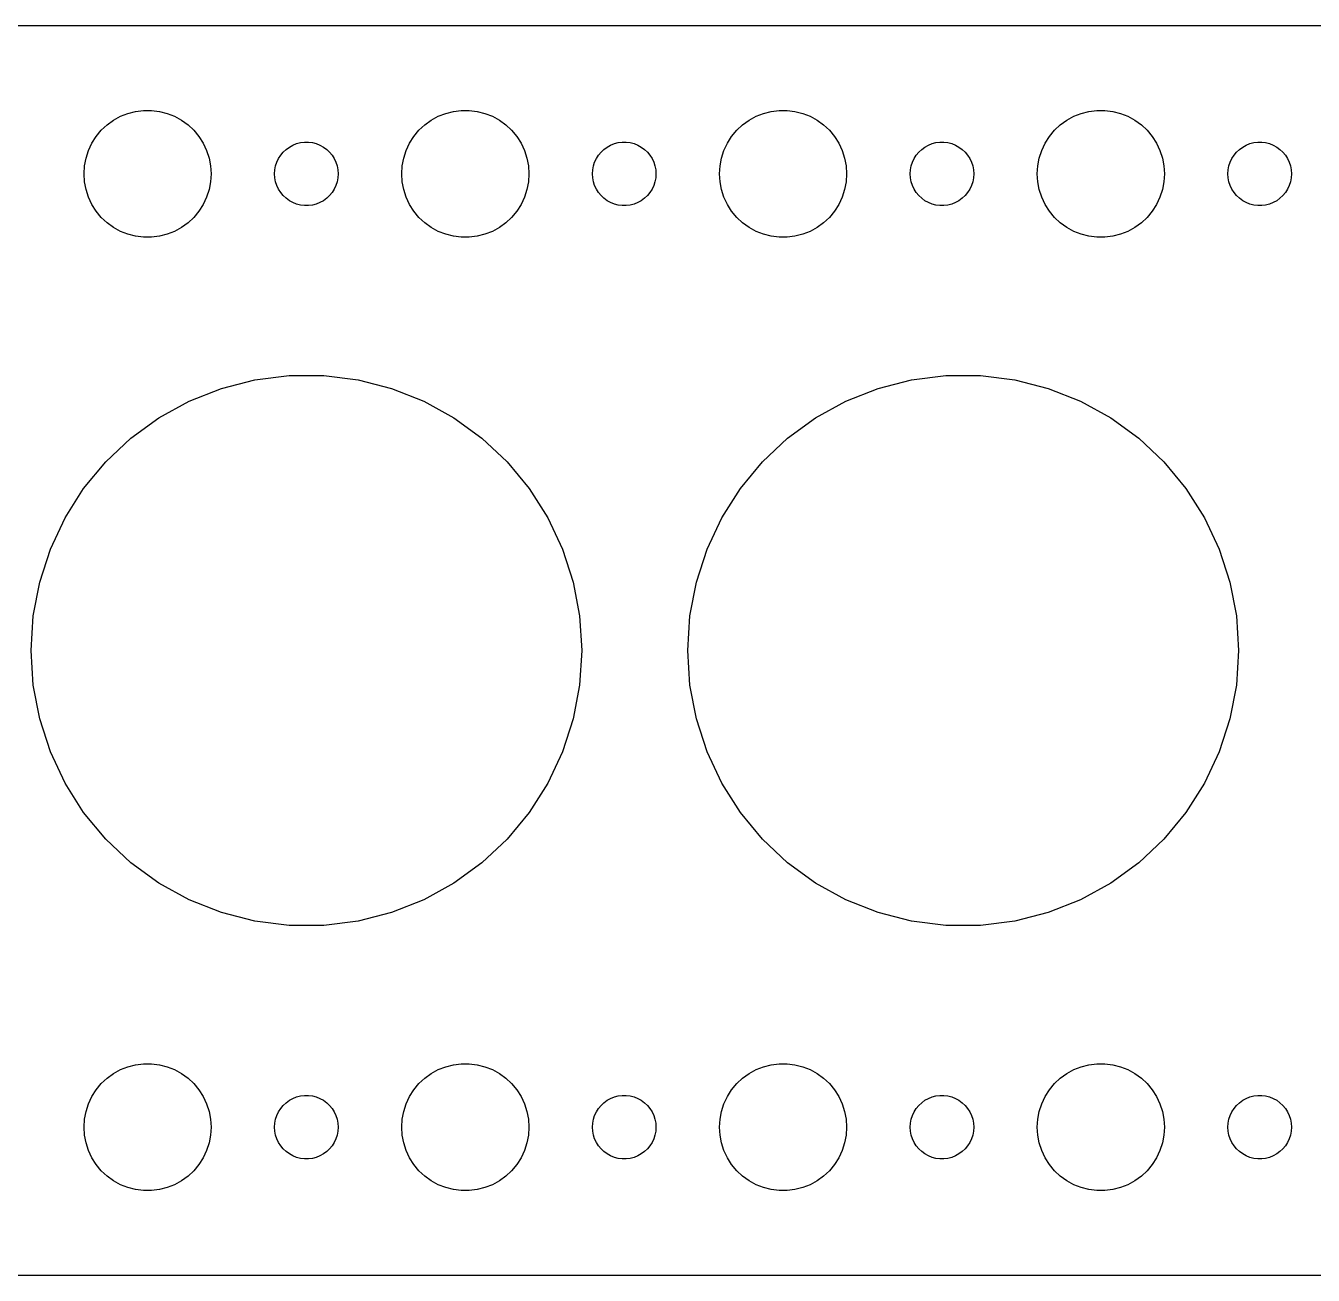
# Model space of a CAD drawing. Header units: metres. Extents: x -90 to 90, y 40 to 98.
# Drawn here: x -13.2 to 47.5, y 39.5 to 98.5 of the extents above; entities that cross this region are included whole.
import ezdxf

# ---------------------------------------------------------------- set-up
doc = ezdxf.new("R2010")
doc.units = ezdxf.units.M

msp = doc.modelspace()

# ---------------------------------------------------------------- linework, layer by layer
for p, q in [((84.8139, 98.4901), (-84.8139, 98.4901)), ((-9.10747, 94.033), (-8.77733, 94.2145)), ((-8.77733, 94.2145), (-8.42705, 94.3532)), ((-8.42705, 94.3532), (-8.06213, 94.4469)), ((-8.06213, 94.4469), (-7.68837, 94.4941)), ((-7.68837, 94.4941), (-7.31161, 94.4941)), ((-7.31161, 94.4941), (-6.93785, 94.4469)), ((-6.93785, 94.4469), (-6.57294, 94.3532)), ((-6.57294, 94.3532), (-6.22266, 94.2145)), ((-6.22266, 94.2145), (-5.89252, 94.033)), ((5.89252, 94.033), (6.22266, 94.2145)), ((6.22266, 94.2145), (6.57294, 94.3532)), ((6.57294, 94.3532), (6.93785, 94.4469)), ((6.93785, 94.4469), (7.31161, 94.4941)), ((7.31161, 94.4941), (7.68837, 94.4941)), ((7.68837, 94.4941), (8.06213, 94.4469)), ((8.06213, 94.4469), (8.42705, 94.3532)), ((8.42705, 94.3532), (8.77733, 94.2145)), ((8.77733, 94.2145), (9.10747, 94.033)), ((20.8925, 94.033), (21.2227, 94.2145)), ((21.2227, 94.2145), (21.5729, 94.3532)), ((21.5729, 94.3532), (21.9379, 94.4469)), ((21.9379, 94.4469), (22.3116, 94.4941)), ((22.3116, 94.4941), (22.6884, 94.4941)), ((22.6884, 94.4941), (23.0621, 94.4469)), ((23.0621, 94.4469), (23.427, 94.3532)), ((23.427, 94.3532), (23.7773, 94.2145)), ((23.7773, 94.2145), (24.1075, 94.033)), ((35.8925, 94.033), (36.2227, 94.2145)), ((36.2227, 94.2145), (36.5729, 94.3532)), ((36.5729, 94.3532), (36.9379, 94.4469)), ((36.9379, 94.4469), (37.3116, 94.4941)), ((37.3116, 94.4941), (37.6884, 94.4941)), ((37.6884, 94.4941), (38.0621, 94.4469)), ((38.0621, 94.4469), (38.427, 94.3532)), ((38.427, 94.3532), (38.7773, 94.2145)), ((38.7773, 94.2145), (39.1075, 94.033)), ((-9.6869, 93.5536), (-9.41226, 93.8115)), ((-9.41226, 93.8115), (-9.10747, 94.033)), ((-5.89252, 94.033), (-5.58772, 93.8115)), ((-5.58772, 93.8115), (-5.31308, 93.5536)), ((5.31308, 93.5536), (5.58772, 93.8115)), ((5.58772, 93.8115), (5.89252, 94.033)), ((9.10747, 94.033), (9.41226, 93.8115)), ((9.41226, 93.8115), (9.6869, 93.5536)), ((20.3131, 93.5536), (20.5877, 93.8115)), ((20.5877, 93.8115), (20.8925, 94.033)), ((24.1075, 94.033), (24.4123, 93.8115)), ((24.4123, 93.8115), (24.6869, 93.5536)), ((35.3131, 93.5536), (35.5877, 93.8115)), ((35.5877, 93.8115), (35.8925, 94.033)), ((39.1075, 94.033), (39.4123, 93.8115)), ((39.4123, 93.8115), (39.6869, 93.5536)), ((-10.1289, 92.9453), (-9.92705, 93.2634)), ((-9.92705, 93.2634), (-9.6869, 93.5536)), ((-5.31308, 93.5536), (-5.07294, 93.2634)), ((-5.07294, 93.2634), (-4.87108, 92.9453)), ((-0.28107, 92.9734), (-0.09418, 92.997)), ((-0.09418, 92.997), (0.09418, 92.997)), ((0.09418, 92.997), (0.28107, 92.9734)), ((4.87108, 92.9453), (5.07294, 93.2634)), ((5.07294, 93.2634), (5.31308, 93.5536)), ((9.6869, 93.5536), (9.92705, 93.2634)), ((9.92705, 93.2634), (10.1289, 92.9453)), ((14.7189, 92.9734), (14.9058, 92.997)), ((14.9058, 92.997), (15.0942, 92.997)), ((15.0942, 92.997), (15.2811, 92.9734)), ((19.8711, 92.9453), (20.0729, 93.2634)), ((20.0729, 93.2634), (20.3131, 93.5536)), ((24.6869, 93.5536), (24.927, 93.2634)), ((24.927, 93.2634), (25.1289, 92.9453)), ((29.7189, 92.9734), (29.9058, 92.997)), ((29.9058, 92.997), (30.0942, 92.997)), ((30.0942, 92.997), (30.2811, 92.9734)), ((34.8711, 92.9453), (35.0729, 93.2634)), ((35.0729, 93.2634), (35.3131, 93.5536)), ((39.6869, 93.5536), (39.927, 93.2634)), ((39.927, 93.2634), (40.1289, 92.9453)), ((44.7189, 92.9734), (44.9058, 92.997)), ((44.9058, 92.997), (45.0942, 92.997)), ((45.0942, 92.997), (45.2811, 92.9734)), ((-10.4057, 92.2461), (-10.2893, 92.6044)), ((-10.2893, 92.6044), (-10.1289, 92.9453)), ((-4.87108, 92.9453), (-4.71066, 92.6044)), ((-4.71066, 92.6044), (-4.59424, 92.2461)), ((-1.21352, 92.3817), (-1.09344, 92.5268)), ((-1.09344, 92.5268), (-0.95613, 92.6558)), ((-0.95613, 92.6558), (-0.80373, 92.7665)), ((-0.80373, 92.7665), (-0.63866, 92.8572)), ((-0.63866, 92.8572), (-0.46352, 92.9266)), ((-0.46352, 92.9266), (-0.28107, 92.9734)), ((0.28107, 92.9734), (0.46352, 92.9266)), ((0.46352, 92.9266), (0.63866, 92.8572)), ((0.63866, 92.8572), (0.80373, 92.7665)), ((0.80373, 92.7665), (0.95613, 92.6558)), ((0.95613, 92.6558), (1.09344, 92.5268)), ((1.09344, 92.5268), (1.21352, 92.3817)), ((4.59424, 92.2461), (4.71066, 92.6044)), ((4.71066, 92.6044), (4.87108, 92.9453)), ((10.1289, 92.9453), (10.2893, 92.6044)), ((10.2893, 92.6044), (10.4057, 92.2461)), ((13.7865, 92.3817), (13.9065, 92.5268)), ((13.9065, 92.5268), (14.0439, 92.6558)), ((14.0439, 92.6558), (14.1963, 92.7665)), ((14.1963, 92.7665), (14.3613, 92.8572)), ((14.3613, 92.8572), (14.5365, 92.9266)), ((14.5365, 92.9266), (14.7189, 92.9734)), ((15.2811, 92.9734), (15.4635, 92.9266)), ((15.4635, 92.9266), (15.6387, 92.8572)), ((15.6387, 92.8572), (15.8037, 92.7665)), ((15.8037, 92.7665), (15.9561, 92.6558)), ((15.9561, 92.6558), (16.0934, 92.5268)), ((16.0934, 92.5268), (16.2135, 92.3817)), ((19.5942, 92.2461), (19.7107, 92.6044)), ((19.7107, 92.6044), (19.8711, 92.9453)), ((25.1289, 92.9453), (25.2893, 92.6044)), ((25.2893, 92.6044), (25.4057, 92.2461)), ((28.7865, 92.3817), (28.9065, 92.5268)), ((28.9065, 92.5268), (29.0439, 92.6558)), ((29.0439, 92.6558), (29.1963, 92.7665)), ((29.1963, 92.7665), (29.3613, 92.8572)), ((29.3613, 92.8572), (29.5365, 92.9266)), ((29.5365, 92.9266), (29.7189, 92.9734)), ((30.2811, 92.9734), (30.4635, 92.9266)), ((30.4635, 92.9266), (30.6387, 92.8572)), ((30.6387, 92.8572), (30.8037, 92.7665)), ((30.8037, 92.7665), (30.9561, 92.6558)), ((30.9561, 92.6558), (31.0934, 92.5268)), ((31.0934, 92.5268), (31.2135, 92.3817)), ((34.5942, 92.2461), (34.7107, 92.6044)), ((34.7107, 92.6044), (34.8711, 92.9453)), ((40.1289, 92.9453), (40.2893, 92.6044)), ((40.2893, 92.6044), (40.4057, 92.2461)), ((43.7865, 92.3817), (43.9065, 92.5268)), ((43.9065, 92.5268), (44.0439, 92.6558)), ((44.0439, 92.6558), (44.1963, 92.7665)), ((44.1963, 92.7665), (44.3613, 92.8572)), ((44.3613, 92.8572), (44.5365, 92.9266)), ((44.5365, 92.9266), (44.7189, 92.9734)), ((45.2811, 92.9734), (45.4635, 92.9266)), ((45.4635, 92.9266), (45.6387, 92.8572)), ((45.6387, 92.8572), (45.8037, 92.7665)), ((45.8037, 92.7665), (45.9561, 92.6558)), ((45.9561, 92.6558), (46.0934, 92.5268)), ((46.0934, 92.5268), (46.2135, 92.3817)), ((-10.5, 91.5), (-10.4763, 91.876)), ((-10.4763, 91.876), (-10.4057, 92.2461)), ((-4.59424, 92.2461), (-4.52365, 91.876)), ((-4.52365, 91.876), (-4.5, 91.5)), ((-1.48816, 91.688), (-1.45287, 91.873)), ((-1.45287, 91.873), (-1.39465, 92.0522)), ((-1.39465, 92.0522), (-1.31445, 92.2226)), ((-1.31445, 92.2226), (-1.21352, 92.3817)), ((1.21352, 92.3817), (1.31445, 92.2226)), ((1.31445, 92.2226), (1.39465, 92.0522)), ((1.39465, 92.0522), (1.45287, 91.873)), ((1.45287, 91.873), (1.48816, 91.688)), ((4.5, 91.5), (4.52365, 91.876)), ((4.52365, 91.876), (4.59424, 92.2461)), ((10.4057, 92.2461), (10.4763, 91.876)), ((10.4763, 91.876), (10.5, 91.5)), ((13.5118, 91.688), (13.5471, 91.873)), ((13.5471, 91.873), (13.6053, 92.0522)), ((13.6053, 92.0522), (13.6855, 92.2226)), ((13.6855, 92.2226), (13.7865, 92.3817)), ((16.2135, 92.3817), (16.3145, 92.2226)), ((16.3145, 92.2226), (16.3947, 92.0522)), ((16.3947, 92.0522), (16.4529, 91.873)), ((16.4529, 91.873), (16.4882, 91.688)), ((19.5, 91.5), (19.5237, 91.876)), ((19.5237, 91.876), (19.5942, 92.2461)), ((25.4057, 92.2461), (25.4763, 91.876)), ((25.4763, 91.876), (25.5, 91.5)), ((28.5118, 91.688), (28.5471, 91.873)), ((28.5471, 91.873), (28.6053, 92.0522)), ((28.6053, 92.0522), (28.6855, 92.2226)), ((28.6855, 92.2226), (28.7865, 92.3817)), ((31.2135, 92.3817), (31.3145, 92.2226)), ((31.3145, 92.2226), (31.3947, 92.0522)), ((31.3947, 92.0522), (31.4529, 91.873)), ((31.4529, 91.873), (31.4882, 91.688)), ((34.5, 91.5), (34.5237, 91.876)), ((34.5237, 91.876), (34.5942, 92.2461)), ((40.4057, 92.2461), (40.4763, 91.876)), ((40.4763, 91.876), (40.5, 91.5)), ((43.5118, 91.688), (43.5471, 91.873)), ((43.5471, 91.873), (43.6053, 92.0522)), ((43.6053, 92.0522), (43.6855, 92.2226)), ((43.6855, 92.2226), (43.7865, 92.3817)), ((46.2135, 92.3817), (46.3145, 92.2226)), ((46.3145, 92.2226), (46.3947, 92.0522)), ((46.3947, 92.0522), (46.4529, 91.873)), ((46.4529, 91.873), (46.4882, 91.688)), ((-10.4763, 91.124), (-10.5, 91.5)), ((-4.5, 91.5), (-4.52365, 91.124)), ((-1.5, 91.5), (-1.48816, 91.688)), ((-1.48816, 91.312), (-1.5, 91.5)), ((-1.45287, 91.127), (-1.48816, 91.312)), ((1.48816, 91.312), (1.45287, 91.127)), ((1.48816, 91.688), (1.5, 91.5)), ((1.5, 91.5), (1.48816, 91.312)), ((4.52365, 91.124), (4.5, 91.5)), ((10.5, 91.5), (10.4763, 91.124)), ((13.5, 91.5), (13.5118, 91.688)), ((13.5118, 91.312), (13.5, 91.5)), ((13.5471, 91.127), (13.5118, 91.312)), ((16.4882, 91.312), (16.4529, 91.127)), ((16.4882, 91.688), (16.5, 91.5)), ((16.5, 91.5), (16.4882, 91.312)), ((19.5237, 91.124), (19.5, 91.5)), ((25.5, 91.5), (25.4763, 91.124)), ((28.5, 91.5), (28.5118, 91.688)), ((28.5118, 91.312), (28.5, 91.5)), ((28.5471, 91.127), (28.5118, 91.312)), ((31.4882, 91.312), (31.4529, 91.127)), ((31.4882, 91.688), (31.5, 91.5)), ((31.5, 91.5), (31.4882, 91.312)), ((34.5237, 91.124), (34.5, 91.5)), ((40.5, 91.5), (40.4763, 91.124)), ((43.5, 91.5), (43.5118, 91.688)), ((43.5118, 91.312), (43.5, 91.5)), ((43.5471, 91.127), (43.5118, 91.312)), ((46.4882, 91.312), (46.4529, 91.127)), ((46.4882, 91.688), (46.5, 91.5)), ((46.5, 91.5), (46.4882, 91.312)), ((-10.4057, 90.7539), (-10.4763, 91.124)), ((-10.2893, 90.3956), (-10.4057, 90.7539)), ((-4.59424, 90.7539), (-4.71066, 90.3956)), ((-4.52365, 91.124), (-4.59424, 90.7539)), ((-1.39465, 90.9478), (-1.45287, 91.127)), ((-1.31445, 90.7774), (-1.39465, 90.9478)), ((-1.21352, 90.6183), (-1.31445, 90.7774)), ((-1.09344, 90.4732), (-1.21352, 90.6183)), ((1.21352, 90.6183), (1.09344, 90.4732)), ((1.31445, 90.7774), (1.21352, 90.6183)), ((1.39465, 90.9478), (1.31445, 90.7774)), ((1.45287, 91.127), (1.39465, 90.9478)), ((4.59424, 90.7539), (4.52365, 91.124)), ((4.71066, 90.3956), (4.59424, 90.7539)), ((10.4057, 90.7539), (10.2893, 90.3956)), ((10.4763, 91.124), (10.4057, 90.7539)), ((13.6053, 90.9478), (13.5471, 91.127)), ((13.6855, 90.7774), (13.6053, 90.9478)), ((13.7865, 90.6183), (13.6855, 90.7774)), ((13.9065, 90.4732), (13.7865, 90.6183)), ((16.2135, 90.6183), (16.0934, 90.4732)), ((16.3145, 90.7774), (16.2135, 90.6183)), ((16.3947, 90.9478), (16.3145, 90.7774)), ((16.4529, 91.127), (16.3947, 90.9478)), ((19.5942, 90.7539), (19.5237, 91.124)), ((19.7107, 90.3956), (19.5942, 90.7539)), ((25.4057, 90.7539), (25.2893, 90.3956)), ((25.4763, 91.124), (25.4057, 90.7539)), ((28.6053, 90.9478), (28.5471, 91.127)), ((28.6855, 90.7774), (28.6053, 90.9478)), ((28.7865, 90.6183), (28.6855, 90.7774)), ((28.9065, 90.4732), (28.7865, 90.6183)), ((31.2135, 90.6183), (31.0934, 90.4732)), ((31.3145, 90.7774), (31.2135, 90.6183)), ((31.3947, 90.9478), (31.3145, 90.7774)), ((31.4529, 91.127), (31.3947, 90.9478)), ((34.5942, 90.7539), (34.5237, 91.124)), ((34.7107, 90.3956), (34.5942, 90.7539)), ((40.4057, 90.7539), (40.2893, 90.3956)), ((40.4763, 91.124), (40.4057, 90.7539)), ((43.6053, 90.9478), (43.5471, 91.127)), ((43.6855, 90.7774), (43.6053, 90.9478)), ((43.7865, 90.6183), (43.6855, 90.7774)), ((43.9065, 90.4732), (43.7865, 90.6183)), ((46.2135, 90.6183), (46.0934, 90.4732)), ((46.3145, 90.7774), (46.2135, 90.6183)), ((46.3947, 90.9478), (46.3145, 90.7774)), ((46.4529, 91.127), (46.3947, 90.9478)), ((-10.1289, 90.0547), (-10.2893, 90.3956)), ((-9.92705, 89.7366), (-10.1289, 90.0547)), ((-4.87108, 90.0547), (-5.07294, 89.7366)), ((-4.71066, 90.3956), (-4.87108, 90.0547)), ((-0.95613, 90.3442), (-1.09344, 90.4732)), ((-0.80373, 90.2335), (-0.95613, 90.3442)), ((-0.63866, 90.1427), (-0.80373, 90.2335)), ((-0.46352, 90.0734), (-0.63866, 90.1427)), ((-0.28107, 90.0266), (-0.46352, 90.0734)), ((-0.09418, 90.003), (-0.28107, 90.0266)), ((0.09418, 90.003), (-0.09418, 90.003)), ((0.28107, 90.0266), (0.09418, 90.003)), ((0.46352, 90.0734), (0.28107, 90.0266)), ((0.63866, 90.1427), (0.46352, 90.0734)), ((0.80373, 90.2335), (0.63866, 90.1427)), ((0.95613, 90.3442), (0.80373, 90.2335)), ((1.09344, 90.4732), (0.95613, 90.3442)), ((4.87108, 90.0547), (4.71066, 90.3956)), ((5.07294, 89.7366), (4.87108, 90.0547)), ((10.1289, 90.0547), (9.92705, 89.7366)), ((10.2893, 90.3956), (10.1289, 90.0547)), ((14.0439, 90.3442), (13.9065, 90.4732)), ((14.1963, 90.2335), (14.0439, 90.3442)), ((14.3613, 90.1427), (14.1963, 90.2335)), ((14.5365, 90.0734), (14.3613, 90.1427)), ((14.7189, 90.0266), (14.5365, 90.0734)), ((14.9058, 90.003), (14.7189, 90.0266)), ((15.0942, 90.003), (14.9058, 90.003)), ((15.2811, 90.0266), (15.0942, 90.003)), ((15.4635, 90.0734), (15.2811, 90.0266)), ((15.6387, 90.1427), (15.4635, 90.0734)), ((15.8037, 90.2335), (15.6387, 90.1427)), ((15.9561, 90.3442), (15.8037, 90.2335)), ((16.0934, 90.4732), (15.9561, 90.3442)), ((19.8711, 90.0547), (19.7107, 90.3956)), ((20.0729, 89.7366), (19.8711, 90.0547)), ((25.1289, 90.0547), (24.927, 89.7366)), ((25.2893, 90.3956), (25.1289, 90.0547)), ((29.0439, 90.3442), (28.9065, 90.4732)), ((29.1963, 90.2335), (29.0439, 90.3442)), ((29.3613, 90.1427), (29.1963, 90.2335)), ((29.5365, 90.0734), (29.3613, 90.1427)), ((29.7189, 90.0266), (29.5365, 90.0734)), ((29.9058, 90.003), (29.7189, 90.0266)), ((30.0942, 90.003), (29.9058, 90.003)), ((30.2811, 90.0266), (30.0942, 90.003)), ((30.4635, 90.0734), (30.2811, 90.0266)), ((30.6387, 90.1427), (30.4635, 90.0734)), ((30.8037, 90.2335), (30.6387, 90.1427)), ((30.9561, 90.3442), (30.8037, 90.2335)), ((31.0934, 90.4732), (30.9561, 90.3442)), ((34.8711, 90.0547), (34.7107, 90.3956)), ((35.0729, 89.7366), (34.8711, 90.0547)), ((40.1289, 90.0547), (39.927, 89.7366)), ((40.2893, 90.3956), (40.1289, 90.0547)), ((44.0439, 90.3442), (43.9065, 90.4732)), ((44.1963, 90.2335), (44.0439, 90.3442)), ((44.3613, 90.1427), (44.1963, 90.2335)), ((44.5365, 90.0734), (44.3613, 90.1427)), ((44.7189, 90.0266), (44.5365, 90.0734)), ((44.9058, 90.003), (44.7189, 90.0266)), ((45.0942, 90.003), (44.9058, 90.003)), ((45.2811, 90.0266), (45.0942, 90.003)), ((45.4635, 90.0734), (45.2811, 90.0266)), ((45.6387, 90.1427), (45.4635, 90.0734)), ((45.8037, 90.2335), (45.6387, 90.1427)), ((45.9561, 90.3442), (45.8037, 90.2335)), ((46.0934, 90.4732), (45.9561, 90.3442)), ((-9.6869, 89.4464), (-9.92705, 89.7366)), ((-9.41226, 89.1884), (-9.6869, 89.4464)), ((-5.31308, 89.4464), (-5.58772, 89.1884)), ((-5.07294, 89.7366), (-5.31308, 89.4464)), ((5.31308, 89.4464), (5.07294, 89.7366)), ((5.58772, 89.1884), (5.31308, 89.4464)), ((9.6869, 89.4464), (9.41226, 89.1884)), ((9.92705, 89.7366), (9.6869, 89.4464)), ((20.3131, 89.4464), (20.0729, 89.7366)), ((20.5877, 89.1884), (20.3131, 89.4464)), ((24.6869, 89.4464), (24.4123, 89.1884)), ((24.927, 89.7366), (24.6869, 89.4464)), ((35.3131, 89.4464), (35.0729, 89.7366)), ((35.5877, 89.1884), (35.3131, 89.4464)), ((39.6869, 89.4464), (39.4123, 89.1884)), ((39.927, 89.7366), (39.6869, 89.4464)), ((-9.10747, 88.967), (-9.41226, 89.1884)), ((-8.77733, 88.7855), (-9.10747, 88.967)), ((-8.42705, 88.6468), (-8.77733, 88.7855)), ((-6.22266, 88.7855), (-6.57294, 88.6468)), ((-5.89252, 88.967), (-6.22266, 88.7855)), ((-5.58772, 89.1884), (-5.89252, 88.967)), ((5.89252, 88.967), (5.58772, 89.1884)), ((6.22266, 88.7855), (5.89252, 88.967)), ((6.57294, 88.6468), (6.22266, 88.7855)), ((8.77733, 88.7855), (8.42705, 88.6468)), ((9.10747, 88.967), (8.77733, 88.7855)), ((9.41226, 89.1884), (9.10747, 88.967)), ((20.8925, 88.967), (20.5877, 89.1884)), ((21.2227, 88.7855), (20.8925, 88.967)), ((21.5729, 88.6468), (21.2227, 88.7855)), ((23.7773, 88.7855), (23.427, 88.6468)), ((24.1075, 88.967), (23.7773, 88.7855)), ((24.4123, 89.1884), (24.1075, 88.967)), ((35.8925, 88.967), (35.5877, 89.1884)), ((36.2227, 88.7855), (35.8925, 88.967)), ((36.5729, 88.6468), (36.2227, 88.7855)), ((38.7773, 88.7855), (38.427, 88.6468)), ((39.1075, 88.967), (38.7773, 88.7855)), ((39.4123, 89.1884), (39.1075, 88.967)), ((-8.06213, 88.5531), (-8.42705, 88.6468)), ((-7.68837, 88.5059), (-8.06213, 88.5531)), ((-7.31161, 88.5059), (-7.68837, 88.5059)), ((-6.93785, 88.5531), (-7.31161, 88.5059)), ((-6.57294, 88.6468), (-6.93785, 88.5531)), ((6.93785, 88.5531), (6.57294, 88.6468)), ((7.31161, 88.5059), (6.93785, 88.5531)), ((7.68837, 88.5059), (7.31161, 88.5059)), ((8.06213, 88.5531), (7.68837, 88.5059)), ((8.42705, 88.6468), (8.06213, 88.5531)), ((21.9379, 88.5531), (21.5729, 88.6468)), ((22.3116, 88.5059), (21.9379, 88.5531)), ((22.6884, 88.5059), (22.3116, 88.5059)), ((23.0621, 88.5531), (22.6884, 88.5059)), ((23.427, 88.6468), (23.0621, 88.5531)), ((36.9379, 88.5531), (36.5729, 88.6468)), ((37.3116, 88.5059), (36.9379, 88.5531)), ((37.6884, 88.5059), (37.3116, 88.5059)), ((38.0621, 88.5531), (37.6884, 88.5059)), ((38.427, 88.6468), (38.0621, 88.5531)), ((-4.01721, 81.3637), (-2.43594, 81.7697)), ((-2.43594, 81.7697), (-0.81627, 81.9743)), ((-0.81627, 81.9743), (0.81627, 81.9743)), ((0.81627, 81.9743), (2.43594, 81.7697)), ((2.43594, 81.7697), (4.01721, 81.3637)), ((26.9828, 81.3637), (28.564, 81.7697)), ((28.564, 81.7697), (30.1837, 81.9743)), ((30.1837, 81.9743), (31.8163, 81.9743)), ((31.8163, 81.9743), (33.436, 81.7697)), ((33.436, 81.7697), (35.0172, 81.3637)), ((-5.53513, 80.7627), (-4.01721, 81.3637)), ((4.01721, 81.3637), (5.53513, 80.7627)), ((25.4649, 80.7627), (26.9828, 81.3637)), ((35.0172, 81.3637), (36.5351, 80.7627)), ((-6.96574, 79.9763), (-5.53513, 80.7627)), ((5.53513, 80.7627), (6.96574, 79.9763)), ((24.0342, 79.9763), (25.4649, 80.7627)), ((36.5351, 80.7627), (37.9657, 79.9763)), ((-8.2865, 79.0167), (-6.96574, 79.9763)), ((6.96574, 79.9763), (8.2865, 79.0167)), ((22.7135, 79.0167), (24.0342, 79.9763)), ((37.9657, 79.9763), (39.2865, 79.0167)), ((-9.47658, 77.8991), (-8.2865, 79.0167)), ((8.2865, 79.0167), (9.47658, 77.8991)), ((21.5234, 77.8991), (22.7135, 79.0167)), ((39.2865, 79.0167), (40.4766, 77.8991)), ((-10.5172, 76.6412), (-9.47658, 77.8991)), ((9.47658, 77.8991), (10.5172, 76.6412)), ((20.4828, 76.6412), (21.5234, 77.8991)), ((40.4766, 77.8991), (41.5172, 76.6412)), ((-11.392, 75.2628), (-10.5172, 76.6412)), ((10.5172, 76.6412), (11.392, 75.2628)), ((19.608, 75.2628), (20.4828, 76.6412)), ((41.5172, 76.6412), (42.392, 75.2628)), ((-12.0871, 73.7856), (-11.392, 75.2628)), ((11.392, 75.2628), (12.0871, 73.7856)), ((18.9129, 73.7856), (19.608, 75.2628)), ((42.392, 75.2628), (43.0871, 73.7856)), ((-12.5916, 72.233), (-12.0871, 73.7856)), ((12.0871, 73.7856), (12.5916, 72.233)), ((18.4084, 72.233), (18.9129, 73.7856)), ((43.0871, 73.7856), (43.5916, 72.233)), ((-12.8975, 70.6293), (-12.5916, 72.233)), ((12.5916, 72.233), (12.8975, 70.6293)), ((18.1025, 70.6293), (18.4084, 72.233)), ((43.5916, 72.233), (43.8975, 70.6293)), ((-13, 69), (-12.8975, 70.6293)), ((12.8975, 70.6293), (13, 69)), ((18, 69), (18.1025, 70.6293)), ((43.8975, 70.6293), (44, 69)), ((-12.8975, 67.3707), (-13, 69)), ((13, 69), (12.8975, 67.3707)), ((18.1025, 67.3707), (18, 69)), ((44, 69), (43.8975, 67.3707)), ((-12.5916, 65.767), (-12.8975, 67.3707)), ((12.8975, 67.3707), (12.5916, 65.767)), ((18.4084, 65.767), (18.1025, 67.3707)), ((43.8975, 67.3707), (43.5916, 65.767)), ((-12.0871, 64.2144), (-12.5916, 65.767)), ((12.5916, 65.767), (12.0871, 64.2144)), ((18.9129, 64.2144), (18.4084, 65.767)), ((43.5916, 65.767), (43.0871, 64.2144)), ((-11.392, 62.7372), (-12.0871, 64.2144)), ((12.0871, 64.2144), (11.392, 62.7372)), ((19.608, 62.7372), (18.9129, 64.2144)), ((43.0871, 64.2144), (42.392, 62.7372)), ((-10.5172, 61.3588), (-11.392, 62.7372)), ((11.392, 62.7372), (10.5172, 61.3588)), ((20.4828, 61.3588), (19.608, 62.7372)), ((42.392, 62.7372), (41.5172, 61.3588)), ((-9.47658, 60.1009), (-10.5172, 61.3588)), ((10.5172, 61.3588), (9.47658, 60.1009)), ((21.5234, 60.1009), (20.4828, 61.3588)), ((41.5172, 61.3588), (40.4766, 60.1009)), ((-8.2865, 58.9833), (-9.47658, 60.1009)), ((9.47658, 60.1009), (8.2865, 58.9833)), ((22.7135, 58.9833), (21.5234, 60.1009)), ((40.4766, 60.1009), (39.2865, 58.9833)), ((-6.96574, 58.0237), (-8.2865, 58.9833)), ((8.2865, 58.9833), (6.96574, 58.0237)), ((24.0342, 58.0237), (22.7135, 58.9833)), ((39.2865, 58.9833), (37.9657, 58.0237)), ((-5.53513, 57.2373), (-6.96574, 58.0237)), ((6.96574, 58.0237), (5.53513, 57.2373)), ((25.4649, 57.2373), (24.0342, 58.0237)), ((37.9657, 58.0237), (36.5351, 57.2373)), ((-4.01721, 56.6363), (-5.53513, 57.2373)), ((5.53513, 57.2373), (4.01721, 56.6363)), ((26.9828, 56.6363), (25.4649, 57.2373)), ((36.5351, 57.2373), (35.0172, 56.6363)), ((-2.43594, 56.2303), (-4.01721, 56.6363)), ((4.01721, 56.6363), (2.43594, 56.2303)), ((28.564, 56.2303), (26.9828, 56.6363)), ((35.0172, 56.6363), (33.436, 56.2303)), ((-0.81627, 56.0257), (-2.43594, 56.2303)), ((0.81627, 56.0257), (-0.81627, 56.0257)), ((2.43594, 56.2303), (0.81627, 56.0257)), ((30.1837, 56.0257), (28.564, 56.2303)), ((31.8163, 56.0257), (30.1837, 56.0257)), ((33.436, 56.2303), (31.8163, 56.0257)), ((-8.77733, 49.2145), (-8.42705, 49.3532)), ((-8.42705, 49.3532), (-8.06213, 49.4469)), ((-8.06213, 49.4469), (-7.68837, 49.4941)), ((-7.68837, 49.4941), (-7.31161, 49.4941)), ((-7.31161, 49.4941), (-6.93785, 49.4469)), ((-6.93785, 49.4469), (-6.57294, 49.3532)), ((-6.57294, 49.3532), (-6.22266, 49.2145)), ((6.22266, 49.2145), (6.57294, 49.3532)), ((6.57294, 49.3532), (6.93785, 49.4469)), ((6.93785, 49.4469), (7.31161, 49.4941)), ((7.31161, 49.4941), (7.68837, 49.4941)), ((7.68837, 49.4941), (8.06213, 49.4469)), ((8.06213, 49.4469), (8.42705, 49.3532)), ((8.42705, 49.3532), (8.77733, 49.2145)), ((21.2227, 49.2145), (21.5729, 49.3532)), ((21.5729, 49.3532), (21.9379, 49.4469)), ((21.9379, 49.4469), (22.3116, 49.4941)), ((22.3116, 49.4941), (22.6884, 49.4941)), ((22.6884, 49.4941), (23.0621, 49.4469)), ((23.0621, 49.4469), (23.427, 49.3532)), ((23.427, 49.3532), (23.7773, 49.2145)), ((36.2227, 49.2145), (36.5729, 49.3532)), ((36.5729, 49.3532), (36.9379, 49.4469)), ((36.9379, 49.4469), (37.3116, 49.4941)), ((37.3116, 49.4941), (37.6884, 49.4941)), ((37.6884, 49.4941), (38.0621, 49.4469)), ((38.0621, 49.4469), (38.427, 49.3532)), ((38.427, 49.3532), (38.7773, 49.2145)), ((-9.6869, 48.5536), (-9.41226, 48.8116)), ((-9.41226, 48.8116), (-9.10747, 49.033)), ((-9.10747, 49.033), (-8.77733, 49.2145)), ((-6.22266, 49.2145), (-5.89252, 49.033)), ((-5.89252, 49.033), (-5.58772, 48.8116)), ((-5.58772, 48.8116), (-5.31308, 48.5536)), ((5.31308, 48.5536), (5.58772, 48.8116)), ((5.58772, 48.8116), (5.89252, 49.033)), ((5.89252, 49.033), (6.22266, 49.2145)), ((8.77733, 49.2145), (9.10747, 49.033)), ((9.10747, 49.033), (9.41226, 48.8116)), ((9.41226, 48.8116), (9.6869, 48.5536)), ((20.3131, 48.5536), (20.5877, 48.8116)), ((20.5877, 48.8116), (20.8925, 49.033)), ((20.8925, 49.033), (21.2227, 49.2145)), ((23.7773, 49.2145), (24.1075, 49.033)), ((24.1075, 49.033), (24.4123, 48.8116)), ((24.4123, 48.8116), (24.6869, 48.5536)), ((35.3131, 48.5536), (35.5877, 48.8116)), ((35.5877, 48.8116), (35.8925, 49.033)), ((35.8925, 49.033), (36.2227, 49.2145)), ((38.7773, 49.2145), (39.1075, 49.033)), ((39.1075, 49.033), (39.4123, 48.8116)), ((39.4123, 48.8116), (39.6869, 48.5536)), ((-10.1289, 47.9453), (-9.92705, 48.2634)), ((-9.92705, 48.2634), (-9.6869, 48.5536)), ((-5.31308, 48.5536), (-5.07294, 48.2634)), ((-5.07294, 48.2634), (-4.87108, 47.9453)), ((4.87108, 47.9453), (5.07294, 48.2634)), ((5.07294, 48.2634), (5.31308, 48.5536)), ((9.6869, 48.5536), (9.92705, 48.2634)), ((9.92705, 48.2634), (10.1289, 47.9453)), ((19.8711, 47.9453), (20.0729, 48.2634)), ((20.0729, 48.2634), (20.3131, 48.5536)), ((24.6869, 48.5536), (24.927, 48.2634)), ((24.927, 48.2634), (25.1289, 47.9453)), ((34.8711, 47.9453), (35.0729, 48.2634)), ((35.0729, 48.2634), (35.3131, 48.5536)), ((39.6869, 48.5536), (39.927, 48.2634)), ((39.927, 48.2634), (40.1289, 47.9453)), ((-10.4057, 47.2461), (-10.2893, 47.6044)), ((-10.2893, 47.6044), (-10.1289, 47.9453)), ((-4.87108, 47.9453), (-4.71066, 47.6044)), ((-4.71066, 47.6044), (-4.59424, 47.2461)), ((-1.21352, 47.3817), (-1.09344, 47.5268)), ((-1.09344, 47.5268), (-0.95613, 47.6558)), ((-0.95613, 47.6558), (-0.80373, 47.7665)), ((-0.80373, 47.7665), (-0.63866, 47.8573)), ((-0.63866, 47.8573), (-0.46352, 47.9266)), ((-0.46352, 47.9266), (-0.28107, 47.9734)), ((-0.28107, 47.9734), (-0.09418, 47.997)), ((-0.09418, 47.997), (0.09418, 47.997)), ((0.09418, 47.997), (0.28107, 47.9734)), ((0.28107, 47.9734), (0.46352, 47.9266)), ((0.46352, 47.9266), (0.63866, 47.8573)), ((0.63866, 47.8573), (0.80373, 47.7665)), ((0.80373, 47.7665), (0.95613, 47.6558)), ((0.95613, 47.6558), (1.09344, 47.5268)), ((1.09344, 47.5268), (1.21352, 47.3817)), ((4.59424, 47.2461), (4.71066, 47.6044)), ((4.71066, 47.6044), (4.87108, 47.9453)), ((10.1289, 47.9453), (10.2893, 47.6044)), ((10.2893, 47.6044), (10.4057, 47.2461)), ((13.7865, 47.3817), (13.9065, 47.5268)), ((13.9065, 47.5268), (14.0439, 47.6558)), ((14.0439, 47.6558), (14.1963, 47.7665)), ((14.1963, 47.7665), (14.3613, 47.8573)), ((14.3613, 47.8573), (14.5365, 47.9266)), ((14.5365, 47.9266), (14.7189, 47.9734)), ((14.7189, 47.9734), (14.9058, 47.997)), ((14.9058, 47.997), (15.0942, 47.997)), ((15.0942, 47.997), (15.2811, 47.9734)), ((15.2811, 47.9734), (15.4635, 47.9266)), ((15.4635, 47.9266), (15.6387, 47.8573)), ((15.6387, 47.8573), (15.8037, 47.7665)), ((15.8037, 47.7665), (15.9561, 47.6558)), ((15.9561, 47.6558), (16.0934, 47.5268)), ((16.0934, 47.5268), (16.2135, 47.3817)), ((19.5942, 47.2461), (19.7107, 47.6044)), ((19.7107, 47.6044), (19.8711, 47.9453)), ((25.1289, 47.9453), (25.2893, 47.6044)), ((25.2893, 47.6044), (25.4057, 47.2461)), ((28.7865, 47.3817), (28.9065, 47.5268)), ((28.9065, 47.5268), (29.0439, 47.6558)), ((29.0439, 47.6558), (29.1963, 47.7665)), ((29.1963, 47.7665), (29.3613, 47.8573)), ((29.3613, 47.8573), (29.5365, 47.9266)), ((29.5365, 47.9266), (29.7189, 47.9734)), ((29.7189, 47.9734), (29.9058, 47.997)), ((29.9058, 47.997), (30.0942, 47.997)), ((30.0942, 47.997), (30.2811, 47.9734)), ((30.2811, 47.9734), (30.4635, 47.9266)), ((30.4635, 47.9266), (30.6387, 47.8573)), ((30.6387, 47.8573), (30.8037, 47.7665)), ((30.8037, 47.7665), (30.9561, 47.6558)), ((30.9561, 47.6558), (31.0934, 47.5268)), ((31.0934, 47.5268), (31.2135, 47.3817)), ((34.5942, 47.2461), (34.7107, 47.6044)), ((34.7107, 47.6044), (34.8711, 47.9453)), ((40.1289, 47.9453), (40.2893, 47.6044)), ((40.2893, 47.6044), (40.4057, 47.2461)), ((43.7865, 47.3817), (43.9065, 47.5268)), ((43.9065, 47.5268), (44.0439, 47.6558)), ((44.0439, 47.6558), (44.1963, 47.7665)), ((44.1963, 47.7665), (44.3613, 47.8573)), ((44.3613, 47.8573), (44.5365, 47.9266)), ((44.5365, 47.9266), (44.7189, 47.9734)), ((44.7189, 47.9734), (44.9058, 47.997)), ((44.9058, 47.997), (45.0942, 47.997)), ((45.0942, 47.997), (45.2811, 47.9734)), ((45.2811, 47.9734), (45.4635, 47.9266)), ((45.4635, 47.9266), (45.6387, 47.8573)), ((45.6387, 47.8573), (45.8037, 47.7665)), ((45.8037, 47.7665), (45.9561, 47.6558)), ((45.9561, 47.6558), (46.0934, 47.5268)), ((46.0934, 47.5268), (46.2135, 47.3817)), ((-10.5, 46.5), (-10.4763, 46.876)), ((-10.4763, 46.876), (-10.4057, 47.2461)), ((-4.59424, 47.2461), (-4.52365, 46.876)), ((-4.52365, 46.876), (-4.5, 46.5)), ((-1.48816, 46.688), (-1.45287, 46.873)), ((-1.45287, 46.873), (-1.39465, 47.0522)), ((-1.39465, 47.0522), (-1.31445, 47.2226)), ((-1.31445, 47.2226), (-1.21352, 47.3817)), ((1.21352, 47.3817), (1.31445, 47.2226)), ((1.31445, 47.2226), (1.39465, 47.0522)), ((1.39465, 47.0522), (1.45287, 46.873)), ((1.45287, 46.873), (1.48816, 46.688)), ((4.5, 46.5), (4.52365, 46.876)), ((4.52365, 46.876), (4.59424, 47.2461)), ((10.4057, 47.2461), (10.4763, 46.876)), ((10.4763, 46.876), (10.5, 46.5)), ((13.5118, 46.688), (13.5471, 46.873)), ((13.5471, 46.873), (13.6053, 47.0522)), ((13.6053, 47.0522), (13.6855, 47.2226)), ((13.6855, 47.2226), (13.7865, 47.3817)), ((16.2135, 47.3817), (16.3145, 47.2226)), ((16.3145, 47.2226), (16.3947, 47.0522)), ((16.3947, 47.0522), (16.4529, 46.873)), ((16.4529, 46.873), (16.4882, 46.688)), ((19.5, 46.5), (19.5237, 46.876)), ((19.5237, 46.876), (19.5942, 47.2461)), ((25.4057, 47.2461), (25.4763, 46.876)), ((25.4763, 46.876), (25.5, 46.5)), ((28.5118, 46.688), (28.5471, 46.873)), ((28.5471, 46.873), (28.6053, 47.0522)), ((28.6053, 47.0522), (28.6855, 47.2226)), ((28.6855, 47.2226), (28.7865, 47.3817)), ((31.2135, 47.3817), (31.3145, 47.2226)), ((31.3145, 47.2226), (31.3947, 47.0522)), ((31.3947, 47.0522), (31.4529, 46.873)), ((31.4529, 46.873), (31.4882, 46.688)), ((34.5, 46.5), (34.5237, 46.876)), ((34.5237, 46.876), (34.5942, 47.2461)), ((40.4057, 47.2461), (40.4763, 46.876)), ((40.4763, 46.876), (40.5, 46.5)), ((43.5118, 46.688), (43.5471, 46.873)), ((43.5471, 46.873), (43.6053, 47.0522)), ((43.6053, 47.0522), (43.6855, 47.2226)), ((43.6855, 47.2226), (43.7865, 47.3817)), ((46.2135, 47.3817), (46.3145, 47.2226)), ((46.3145, 47.2226), (46.3947, 47.0522)), ((46.3947, 47.0522), (46.4529, 46.873)), ((46.4529, 46.873), (46.4882, 46.688)), ((-10.4763, 46.124), (-10.5, 46.5)), ((-4.5, 46.5), (-4.52365, 46.124)), ((-1.5, 46.5), (-1.48816, 46.688)), ((-1.48816, 46.312), (-1.5, 46.5)), ((-1.45287, 46.127), (-1.48816, 46.312)), ((1.48816, 46.312), (1.45287, 46.127)), ((1.48816, 46.688), (1.5, 46.5)), ((1.5, 46.5), (1.48816, 46.312)), ((4.52365, 46.124), (4.5, 46.5)), ((10.5, 46.5), (10.4763, 46.124)), ((13.5, 46.5), (13.5118, 46.688)), ((13.5118, 46.312), (13.5, 46.5)), ((13.5471, 46.127), (13.5118, 46.312)), ((16.4882, 46.312), (16.4529, 46.127)), ((16.4882, 46.688), (16.5, 46.5)), ((16.5, 46.5), (16.4882, 46.312)), ((19.5237, 46.124), (19.5, 46.5)), ((25.5, 46.5), (25.4763, 46.124)), ((28.5, 46.5), (28.5118, 46.688)), ((28.5118, 46.312), (28.5, 46.5)), ((28.5471, 46.127), (28.5118, 46.312)), ((31.4882, 46.312), (31.4529, 46.127)), ((31.4882, 46.688), (31.5, 46.5)), ((31.5, 46.5), (31.4882, 46.312)), ((34.5237, 46.124), (34.5, 46.5)), ((40.5, 46.5), (40.4763, 46.124)), ((43.5, 46.5), (43.5118, 46.688)), ((43.5118, 46.312), (43.5, 46.5)), ((43.5471, 46.127), (43.5118, 46.312)), ((46.4882, 46.312), (46.4529, 46.127)), ((46.4882, 46.688), (46.5, 46.5)), ((46.5, 46.5), (46.4882, 46.312)), ((-10.4057, 45.7539), (-10.4763, 46.124)), ((-10.2893, 45.3956), (-10.4057, 45.7539)), ((-4.59424, 45.7539), (-4.71066, 45.3956)), ((-4.52365, 46.124), (-4.59424, 45.7539)), ((-1.39465, 45.9478), (-1.45287, 46.127)), ((-1.31445, 45.7774), (-1.39465, 45.9478)), ((-1.21352, 45.6183), (-1.31445, 45.7774)), ((-1.09344, 45.4732), (-1.21352, 45.6183)), ((1.21352, 45.6183), (1.09344, 45.4732)), ((1.31445, 45.7774), (1.21352, 45.6183)), ((1.39465, 45.9478), (1.31445, 45.7774)), ((1.45287, 46.127), (1.39465, 45.9478)), ((4.59424, 45.7539), (4.52365, 46.124)), ((4.71066, 45.3956), (4.59424, 45.7539)), ((10.4057, 45.7539), (10.2893, 45.3956)), ((10.4763, 46.124), (10.4057, 45.7539)), ((13.6053, 45.9478), (13.5471, 46.127)), ((13.6855, 45.7774), (13.6053, 45.9478)), ((13.7865, 45.6183), (13.6855, 45.7774)), ((13.9065, 45.4732), (13.7865, 45.6183)), ((16.2135, 45.6183), (16.0934, 45.4732)), ((16.3145, 45.7774), (16.2135, 45.6183)), ((16.3947, 45.9478), (16.3145, 45.7774)), ((16.4529, 46.127), (16.3947, 45.9478)), ((19.5942, 45.7539), (19.5237, 46.124)), ((19.7107, 45.3956), (19.5942, 45.7539)), ((25.4057, 45.7539), (25.2893, 45.3956)), ((25.4763, 46.124), (25.4057, 45.7539)), ((28.6053, 45.9478), (28.5471, 46.127)), ((28.6855, 45.7774), (28.6053, 45.9478)), ((28.7865, 45.6183), (28.6855, 45.7774)), ((28.9065, 45.4732), (28.7865, 45.6183)), ((31.2135, 45.6183), (31.0934, 45.4732)), ((31.3145, 45.7774), (31.2135, 45.6183)), ((31.3947, 45.9478), (31.3145, 45.7774)), ((31.4529, 46.127), (31.3947, 45.9478)), ((34.5942, 45.7539), (34.5237, 46.124)), ((34.7107, 45.3956), (34.5942, 45.7539)), ((40.4057, 45.7539), (40.2893, 45.3956)), ((40.4763, 46.124), (40.4057, 45.7539)), ((43.6053, 45.9478), (43.5471, 46.127)), ((43.6855, 45.7774), (43.6053, 45.9478)), ((43.7865, 45.6183), (43.6855, 45.7774)), ((43.9065, 45.4732), (43.7865, 45.6183)), ((46.2135, 45.6183), (46.0934, 45.4732)), ((46.3145, 45.7774), (46.2135, 45.6183)), ((46.3947, 45.9478), (46.3145, 45.7774)), ((46.4529, 46.127), (46.3947, 45.9478)), ((-10.1289, 45.0547), (-10.2893, 45.3956)), ((-9.92705, 44.7366), (-10.1289, 45.0547)), ((-4.87108, 45.0547), (-5.07294, 44.7366)), ((-4.71066, 45.3956), (-4.87108, 45.0547)), ((-0.95613, 45.3442), (-1.09344, 45.4732)), ((-0.80373, 45.2335), (-0.95613, 45.3442)), ((-0.63866, 45.1428), (-0.80373, 45.2335)), ((-0.46352, 45.0734), (-0.63866, 45.1428)), ((-0.28107, 45.0266), (-0.46352, 45.0734)), ((-0.09418, 45.003), (-0.28107, 45.0266)), ((0.09418, 45.003), (-0.09418, 45.003)), ((0.28107, 45.0266), (0.09418, 45.003)), ((0.46352, 45.0734), (0.28107, 45.0266)), ((0.63866, 45.1428), (0.46352, 45.0734)), ((0.80373, 45.2335), (0.63866, 45.1428)), ((0.95613, 45.3442), (0.80373, 45.2335)), ((1.09344, 45.4732), (0.95613, 45.3442)), ((4.87108, 45.0547), (4.71066, 45.3956)), ((5.07294, 44.7366), (4.87108, 45.0547)), ((10.1289, 45.0547), (9.92705, 44.7366)), ((10.2893, 45.3956), (10.1289, 45.0547)), ((14.0439, 45.3442), (13.9065, 45.4732)), ((14.1963, 45.2335), (14.0439, 45.3442)), ((14.3613, 45.1428), (14.1963, 45.2335)), ((14.5365, 45.0734), (14.3613, 45.1428)), ((14.7189, 45.0266), (14.5365, 45.0734)), ((14.9058, 45.003), (14.7189, 45.0266)), ((15.0942, 45.003), (14.9058, 45.003)), ((15.2811, 45.0266), (15.0942, 45.003)), ((15.4635, 45.0734), (15.2811, 45.0266)), ((15.6387, 45.1428), (15.4635, 45.0734)), ((15.8037, 45.2335), (15.6387, 45.1428)), ((15.9561, 45.3442), (15.8037, 45.2335)), ((16.0934, 45.4732), (15.9561, 45.3442)), ((19.8711, 45.0547), (19.7107, 45.3956)), ((20.0729, 44.7366), (19.8711, 45.0547)), ((25.1289, 45.0547), (24.927, 44.7366)), ((25.2893, 45.3956), (25.1289, 45.0547)), ((29.0439, 45.3442), (28.9065, 45.4732)), ((29.1963, 45.2335), (29.0439, 45.3442)), ((29.3613, 45.1428), (29.1963, 45.2335)), ((29.5365, 45.0734), (29.3613, 45.1428)), ((29.7189, 45.0266), (29.5365, 45.0734)), ((29.9058, 45.003), (29.7189, 45.0266)), ((30.0942, 45.003), (29.9058, 45.003)), ((30.2811, 45.0266), (30.0942, 45.003)), ((30.4635, 45.0734), (30.2811, 45.0266)), ((30.6387, 45.1428), (30.4635, 45.0734)), ((30.8037, 45.2335), (30.6387, 45.1428)), ((30.9561, 45.3442), (30.8037, 45.2335)), ((31.0934, 45.4732), (30.9561, 45.3442)), ((34.8711, 45.0547), (34.7107, 45.3956)), ((35.0729, 44.7366), (34.8711, 45.0547)), ((40.1289, 45.0547), (39.927, 44.7366)), ((40.2893, 45.3956), (40.1289, 45.0547)), ((44.0439, 45.3442), (43.9065, 45.4732)), ((44.1963, 45.2335), (44.0439, 45.3442)), ((44.3613, 45.1428), (44.1963, 45.2335)), ((44.5365, 45.0734), (44.3613, 45.1428)), ((44.7189, 45.0266), (44.5365, 45.0734)), ((44.9058, 45.003), (44.7189, 45.0266)), ((45.0942, 45.003), (44.9058, 45.003)), ((45.2811, 45.0266), (45.0942, 45.003)), ((45.4635, 45.0734), (45.2811, 45.0266)), ((45.6387, 45.1428), (45.4635, 45.0734)), ((45.8037, 45.2335), (45.6387, 45.1428)), ((45.9561, 45.3442), (45.8037, 45.2335)), ((46.0934, 45.4732), (45.9561, 45.3442)), ((-9.6869, 44.4464), (-9.92705, 44.7366)), ((-9.41226, 44.1885), (-9.6869, 44.4464)), ((-5.31308, 44.4464), (-5.58772, 44.1885)), ((-5.07294, 44.7366), (-5.31308, 44.4464)), ((5.31308, 44.4464), (5.07294, 44.7366)), ((5.58772, 44.1885), (5.31308, 44.4464)), ((9.6869, 44.4464), (9.41226, 44.1885)), ((9.92705, 44.7366), (9.6869, 44.4464)), ((20.3131, 44.4464), (20.0729, 44.7366)), ((20.5877, 44.1885), (20.3131, 44.4464)), ((24.6869, 44.4464), (24.4123, 44.1885)), ((24.927, 44.7366), (24.6869, 44.4464)), ((35.3131, 44.4464), (35.0729, 44.7366)), ((35.5877, 44.1885), (35.3131, 44.4464)), ((39.6869, 44.4464), (39.4123, 44.1885)), ((39.927, 44.7366), (39.6869, 44.4464)), ((-9.10747, 43.967), (-9.41226, 44.1885)), ((-8.77733, 43.7855), (-9.10747, 43.967)), ((-8.42705, 43.6468), (-8.77733, 43.7855)), ((-6.22266, 43.7855), (-6.57294, 43.6468)), ((-5.89252, 43.967), (-6.22266, 43.7855)), ((-5.58772, 44.1885), (-5.89252, 43.967)), ((5.89252, 43.967), (5.58772, 44.1885)), ((6.22266, 43.7855), (5.89252, 43.967)), ((6.57294, 43.6468), (6.22266, 43.7855)), ((8.77733, 43.7855), (8.42705, 43.6468)), ((9.10747, 43.967), (8.77733, 43.7855)), ((9.41226, 44.1885), (9.10747, 43.967)), ((20.8925, 43.967), (20.5877, 44.1885)), ((21.2227, 43.7855), (20.8925, 43.967)), ((21.5729, 43.6468), (21.2227, 43.7855)), ((23.7773, 43.7855), (23.427, 43.6468)), ((24.1075, 43.967), (23.7773, 43.7855)), ((24.4123, 44.1885), (24.1075, 43.967)), ((35.8925, 43.967), (35.5877, 44.1885)), ((36.2227, 43.7855), (35.8925, 43.967)), ((36.5729, 43.6468), (36.2227, 43.7855)), ((38.7773, 43.7855), (38.427, 43.6468)), ((39.1075, 43.967), (38.7773, 43.7855)), ((39.4123, 44.1885), (39.1075, 43.967)), ((-8.06213, 43.5531), (-8.42705, 43.6468)), ((-7.68837, 43.5059), (-8.06213, 43.5531)), ((-7.31161, 43.5059), (-7.68837, 43.5059)), ((-6.93785, 43.5531), (-7.31161, 43.5059)), ((-6.57294, 43.6468), (-6.93785, 43.5531)), ((6.93785, 43.5531), (6.57294, 43.6468)), ((7.31161, 43.5059), (6.93785, 43.5531)), ((7.68837, 43.5059), (7.31161, 43.5059)), ((8.06213, 43.5531), (7.68837, 43.5059)), ((8.42705, 43.6468), (8.06213, 43.5531)), ((21.9379, 43.5531), (21.5729, 43.6468)), ((22.3116, 43.5059), (21.9379, 43.5531)), ((22.6884, 43.5059), (22.3116, 43.5059)), ((23.0621, 43.5531), (22.6884, 43.5059)), ((23.427, 43.6468), (23.0621, 43.5531)), ((36.9379, 43.5531), (36.5729, 43.6468)), ((37.3116, 43.5059), (36.9379, 43.5531)), ((37.6884, 43.5059), (37.3116, 43.5059)), ((38.0621, 43.5531), (37.6884, 43.5059)), ((38.427, 43.6468), (38.0621, 43.5531)), ((-84.8139, 39.5099), (84.8139, 39.5099))]:
    msp.add_line(p, q)

doc.saveas('drawing.dxf')
